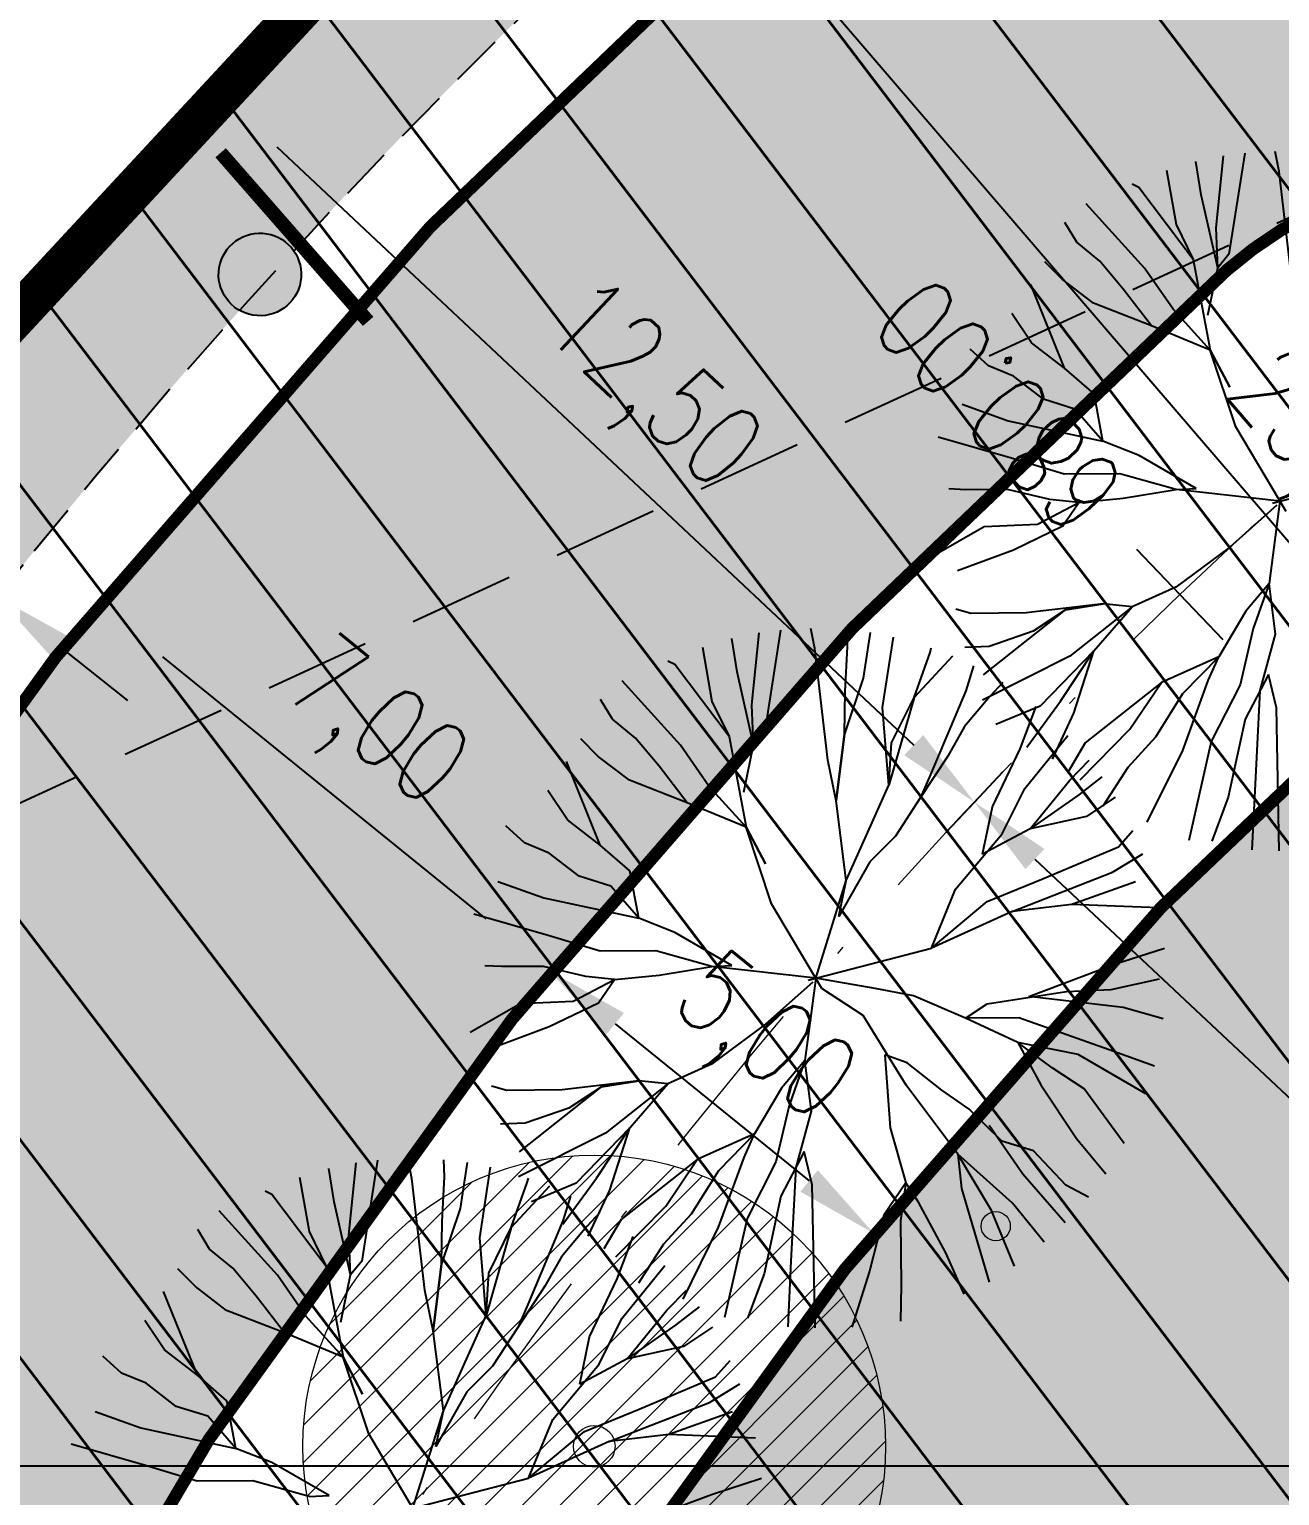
# Model space of a CAD drawing. Extents: x 352140 to 354978, y 6304672 to 6307963.
# Drawn here: x 352261.99 to 352277.01, y 6305999.64 to 6306017.26 of the extents above; entities that cross this region are included whole.
import ezdxf

# ---------------------------------------------------------------- set-up
doc = ezdxf.new("R2010")
doc.units = 0
for name, pattern in [('CENTER', [50.8, 31.75, -6.35, 6.35, -6.35]), ('CONTINUOS', [0]), ('DASHDOT', [1, 0.5, -0.25, 0, -0.25]), ('DASHDOTX2', [2, 1, -0.5, 0, -0.5]), ('DASHED', [19.05, 12.7, -6.35])]:
    doc.linetypes.add(name, pattern=pattern)
doc.layers.get('0').update_dxf_attribs({"linetype": 'CONTINUOUS'})
for name, color, linetype in [('00-S2_ALL AREA APORTANTES', 150, 'CONTINUOUS'), ('00_Demarc_Señal Proyectada', 1, 'CONTINUOUS'), ('02_Geo ext_Acotamiento', 7, 'CONTINUOUS'), ('02_Geo ext_Eje', 4, 'CONTINUOUS'), ('02_Geo ext_Geometria', 2, 'CONTINUOUS'), ('03_Pav ext_HCV', 34, 'CONTINUOUS'), ('03_Pav ext_Vereda HC', 42, 'CONTINUOUS'), ('03_Pav proy_Solera Tipo A', 1, 'CONTINUOUS'), ('03_S2_Pav ext_Borde vereda', 7, 'CONTINUOUS'), ('1-coordenadas', 8, 'CONTINUOUS'), ('Paisajismo', 253, 'CONTINUOUS')]:
    doc.layers.add(name, color=color, linetype=linetype)
doc.layers.add('0_ASD_LINEA OFICIAL', color=253, linetype='DASHDOT', lineweight=20)
doc.layers.add('EJE PROYECTADO', color=7, linetype='DASHDOTX2', lineweight=15)
doc.layers.add('0_ASD_TOPOGRAFIA_ELEMENTOS', color=9, linetype='CONTINUOS', lineweight=5, true_color=0xbdbdbd)
doc.styles.add('ROMANS', font='romans.shx', dxfattribs={"width": 0.75})
doc.dimstyles.new('Principal', dxfattribs={"dimscale": 0, "dimtxt": 2, "dimasz": 2, "dimexe": 1, "dimexo": 1, "dimtad": 1, "dimrnd": 0.05, "dimzin": 1, "dimtxsty": 'ROMANS', "dimcen": 2.5, "dimclrt": 2, "dimaunit": 2, "dimadec": 0, "dimazin": 0, "dimtfac": 1, "dimtmove": 0, "dimatfit": 3, "dimfxl": 1, "dimfxlon": 1, "dimarcsym": 0})

# ---------------------------------------------------------------- blocks, each defined once
blk = doc.blocks.new('COORDENADAS')
at = {"layer": '1-coordenadas'}
blk.add_line((20, -200.625), (1420, -200.625), dxfattribs=at)
blk = doc.blocks.new('*U922')
h = blk.add_hatch(color=256)
edge = h.paths.add_edge_path()
edge.add_ellipse((0, 0), major_axis=(-0.419, 0.419), ratio=1, start_angle=0, end_angle=360)
at = {"const_width": 0.2}
blk.add_lwpolyline([(-1.528, -0.727), (1.686, -0.723)], dxfattribs=at)
blk.add_ellipse((0, 0), major_axis=(-0.419, 0.419), ratio=1, start_param=3.927291289987745, end_param=10.21047659716733)
blk = doc.blocks.new('*U962')
at = {"layer": 'EJE PROYECTADO', "color": 7, "linetype": 'DASHDOT', "lineweight": 15, "ltscale": 4}
blk.add_arc((352321.227, 6305962.991), 65.699, 114.77032, 185.40287, dxfattribs=at)
blk = doc.blocks.new('sta_tic')
blk.add_line((0, -1.5), (0, 1.5))
blk = doc.blocks.new('*D1260')
at = {"layer": '02_Geo ext_Acotamiento', "color": 0, "lineweight": -2, "transparency": 16777216}
for p, q in [((352262.814, 6306010.35), (352262.499, 6306009.962)), ((352263.591, 6306009.72), (352267.474, 6306006.571)), ((352268.251, 6306005.942), (352267.936, 6306005.553))]:
    blk.add_line(p, q, dxfattribs=at)
at = {"layer": '02_Geo ext_Acotamiento', "color": 0, "transparency": 16777216}
for points in [[(352263.696, 6306009.85), (352263.486, 6306009.591), (352262.814, 6306010.35)], [(352267.579, 6306006.701), (352267.37, 6306006.442), (352268.251, 6306005.942)]]:
    blk.add_solid(points, dxfattribs=at)
at = {"layer": '02_Geo ext_Acotamiento', "color": 2, "transparency": 16777216, "insert": (352266.104, 6306008.851), "char_height": 1, "attachment_point": 5, "rotation": 320.9653, "style": 'ROMANS'}
blk.add_mtext('7,00', dxfattribs=at)
blk = doc.blocks.new('*D1261')
at = {"layer": '02_Geo ext_Acotamiento', "color": 0, "lineweight": -2, "transparency": 16777216}
for p, q in [((352260.91, 6306014.695), (352258.633, 6306016.508)), ((352260.818, 6306011.067), (352260.91, 6306014.695)), ((352259.25, 6306012.315), (352258.467, 6306012.938)), ((352260.032, 6306011.692), (352260.344, 6306012.083)), ((352260.032, 6306011.692), (352261.604, 6306010.441)), ((352260.032, 6306011.692), (352261.604, 6306010.441)), ((352261.604, 6306010.441), (352261.916, 6306010.832)), ((352262.387, 6306009.818), (352263.169, 6306009.196))]:
    blk.add_line(p, q, dxfattribs=at)
at = {"layer": '02_Geo ext_Acotamiento', "color": 0, "transparency": 16777216}
for points in [[(352259.354, 6306012.445), (352259.146, 6306012.184), (352260.032, 6306011.692)], [(352262.491, 6306009.949), (352262.283, 6306009.688), (352261.604, 6306010.441)]]:
    blk.add_solid(points, dxfattribs=at)
at = {"layer": '02_Geo ext_Acotamiento', "color": 2, "transparency": 16777216, "insert": (352260.337, 6306016.312), "char_height": 1, "attachment_point": 5, "rotation": 321.4851, "style": 'ROMANS'}
blk.add_mtext('2,00', dxfattribs=at)
blk = doc.blocks.new('*D1262')
at = {"layer": '02_Geo ext_Acotamiento', "color": 0, "lineweight": -2, "transparency": 16777216}
for p, q in [((352268.251, 6306005.942), (352268.566, 6306006.33)), ((352269.028, 6306005.312), (352271.358, 6306003.423)), ((352272.135, 6306002.793), (352272.45, 6306003.181))]:
    blk.add_line(p, q, dxfattribs=at)
at = {"layer": '02_Geo ext_Acotamiento', "color": 0, "transparency": 16777216}
for points in [[(352269.133, 6306005.441), (352268.923, 6306005.183), (352268.251, 6306005.942)], [(352271.463, 6306003.552), (352271.254, 6306003.293), (352272.135, 6306002.793)]]:
    blk.add_solid(points, dxfattribs=at)
at = {"layer": '02_Geo ext_Acotamiento', "color": 2, "transparency": 16777216, "insert": (352270.765, 6306005.072), "char_height": 1, "attachment_point": 5, "rotation": 320.965, "style": 'ROMANS'}
blk.add_mtext('5,00', dxfattribs=at)
blk = doc.blocks.new('*D1284')
at = {"layer": '02_Geo ext_Acotamiento', "color": 0, "lineweight": -2, "transparency": 16777216}
for p, q in [((352264.234, 6306016.534), (352263.891, 6306016.17)), ((352264.962, 6306015.85), (352272.615, 6306008.66)), ((352273.344, 6306007.975), (352273.001, 6306007.611))]:
    blk.add_line(p, q, dxfattribs=at)
at = {"layer": '02_Geo ext_Acotamiento', "color": 0, "transparency": 16777216}
for points in [[(352265.077, 6306015.971), (352264.848, 6306015.728), (352264.234, 6306016.534)], [(352272.729, 6306008.782), (352272.501, 6306008.539), (352273.344, 6306007.975)]]:
    blk.add_solid(points, dxfattribs=at)
at = {"layer": '02_Geo ext_Acotamiento', "color": 2, "transparency": 16777216, "insert": (352269.41, 6306012.917), "char_height": 1, "attachment_point": 5, "rotation": 316.7864, "style": 'ROMANS'}
blk.add_mtext('12,50', dxfattribs=at)
blk = doc.blocks.new('*D1285')
at = {"layer": '02_Geo ext_Acotamiento', "color": 0, "lineweight": -2, "transparency": 16777216}
for p, q in [((352273.344, 6306007.975), (352273.686, 6306008.34)), ((352274.072, 6306007.291), (352281.725, 6306000.101)), ((352282.454, 6305999.416), (352282.796, 6305999.781))]:
    blk.add_line(p, q, dxfattribs=at)
at = {"layer": '02_Geo ext_Acotamiento', "color": 0, "transparency": 16777216}
for points in [[(352274.187, 6306007.412), (352273.958, 6306007.169), (352273.344, 6306007.975)], [(352281.839, 6306000.223), (352281.611, 6305999.98), (352282.454, 6305999.416)]]:
    blk.add_solid(points, dxfattribs=at)
at = {"layer": '02_Geo ext_Acotamiento', "color": 2, "transparency": 16777216, "insert": (352278.52, 6306004.358), "char_height": 1, "attachment_point": 5, "rotation": 316.7864, "style": 'ROMANS'}
blk.add_mtext('12,50', dxfattribs=at)
blk = doc.blocks.new('*D1286')
at = {"layer": '02_Geo ext_Acotamiento', "color": 0, "lineweight": -2, "transparency": 16777216}
for p, q in [((352268.693, 6306020.922), (352268.313, 6306020.596)), ((352269.344, 6306020.163), (352284.337, 6306002.697)), ((352284.988, 6306001.939), (352284.609, 6306001.613))]:
    blk.add_line(p, q, dxfattribs=at)
at = {"layer": '02_Geo ext_Acotamiento', "color": 0, "transparency": 16777216}
for points in [[(352269.47, 6306020.272), (352269.217, 6306020.055), (352268.693, 6306020.922)], [(352284.463, 6306002.806), (352284.21, 6306002.589), (352284.988, 6306001.939)]]:
    blk.add_solid(points, dxfattribs=at)
at = {"layer": '02_Geo ext_Acotamiento', "color": 2, "transparency": 16777216, "insert": (352277.529, 6306012.022), "char_height": 1, "attachment_point": 5, "rotation": 310.6435, "style": 'ROMANS'}
blk.add_mtext('25,00', dxfattribs=at)
blk = doc.blocks.new('*D1318')
at = {"layer": '02_Geo ext_Acotamiento', "color": 0, "lineweight": -2, "transparency": 16777216}
blk.add_line((352280.822, 6306010.894), (352284.842, 6306007.38), dxfattribs=at)
at = {"layer": '02_Geo ext_Acotamiento', "color": 0, "transparency": 16777216}
blk.add_solid([(352284.952, 6306007.505), (352284.732, 6306007.254), (352285.595, 6306006.722)], dxfattribs=at)
at = {"layer": '02_Geo ext_Acotamiento', "color": 2, "transparency": 16777216, "insert": (352283.053, 6306010.149), "char_height": 1, "attachment_point": 5, "rotation": 318.8421, "style": 'ROMANS'}
blk.add_mtext('R20,00', dxfattribs=at)
blk = doc.blocks.new('A$C27410629')
at = {"true_color": 0x136734, "transparency": 33554559}
h = blk.add_hatch(dxfattribs=at)
h.set_pattern_fill('ANSI31', color=116, scale=0.5)
h.set_pattern_definition([(45, (-8759.5625, -519.1036), (-1.12253202, 1.12253202), [])])
h.paths.add_polyline_path([(137.507, 1252.464, 0.117627), (109.815, 1254.194, 0.066925), (94.445, 1249.334, 0.315349), (64.302, 1196.27, 0.022683), (65.729, 1185.31), (112.36, 1218.953), (153.478, 1161.962), (172.105, 1139.481), (187.958, 1141.808), (193.565, 1120.466), (224.198, 1050.129), (250.62, 989.479), (268.153, 972.735, 0.000007), (291.49, 983.299), (238.195, 1105.634), (205.293, 1181.112), (177.053, 1197.652)])
at = {"layer": '0_ASD_LINEA OFICIAL', "ltscale": 8}
for points in [[(76.795, 1069.872, 0.5, 0.5, 0.00826), (73.751, 1083.846, 0.5, 0.5, 0.028444), (70.023, 1095.124, 0.5, 0.5, -0.012564), (61.852, 1118.104, 0.5, 0.5, -0.000048), (57.166, 1131.529, 0.5, 0.5, -0.013664), (47.353, 1157.145, 0.5, 0.5, -0.058265), (39.524, 1192.667, 0.5, 0.5, 0), (39.524, 1192.667, 0.5, 0.5, -0.003962), (39.31, 1195.102, 0.5, 0.5, -0.274101), (74.42, 1266.696, 0.5, 0.5, 0), (74.42, 1266.696, 0.5, 0.5, -0.117635), (110.932, 1279.578, 0.5, 0.5, -0.105448), (145.793, 1276.067, 0.5, 0.5, -0.042273), (159.013, 1270.584, 0.5, 0.5, 0), (184.1, 1256.74, 0.5, 0.5, 0.018937), (195.809, 1250.819, 0.5, 0.5, -0.011475), (213.872, 1241.445, 0.5, 0.5, 0.049621), (224.068, 1237.141, 0.5, 0.5, 0), (224.068, 1237.141, 0.5, 0.5, 0), (224.068, 1237.141, 0.5, 0.5, 0.088932), (244.73, 1234.105, 0.5, 0.5, 0.019373), (253.114, 1234.676, 0.5, 0.5, 0.023388), (286.019, 1240.578, 0.5, 0.5, 0.029815), (329.828, 1253.396, 0.5, 0.5, 0.005373)], [(105.397, 1035.562, 0.5, 0.5, 0.029078), (96.497, 1087.587, 0.5, 0.5, 0), (93.672, 1099.1, 0.5, 0.5, -0.024892), (93.169, 1101.536, 0.5, 0.5, 0.028), (85.584, 1125.976, 0.5, 0.5, 0), (80.53, 1140.453, 0.5, 0.5, -0.014035), (70.934, 1165.447, 0.5, 0.5, -0.041131), (65.729, 1185.31, 0.5, 0.5, -0.022683), (64.302, 1196.27, 0.5, 0.5, -0.315349), (94.445, 1249.334, 0.5, 0.5, -0.066925), (109.815, 1254.194, 0.5, 0.5, -0.117627), (137.507, 1252.464, 0.5, 0.5, -0.044276), (147.251, 1248.521, 0.5, 0.5, 0), (172.022, 1234.852, 0.5, 0.5, 0.017507), (184.822, 1228.362, 0.5, 0.5, -0.01159), (202.024, 1219.43, 0.5, 0.5, 0.089451), (234.63, 1209.248, 0.5, 0.5, 0.020749), (245.58, 1209.119, 0.5, 0.5, 0.029265), (260.957, 1210.48, 0.5, 0.5, 0.014552), (283.542, 1214.485, 0.5, 0.5, 0.032114), (329.815, 1226.935, 0.5, 0.5, 0.007917)]]:
    blk.add_lwpolyline(points, format="xyseb", dxfattribs=at)
blk = doc.blocks.new('1.0 - LO RECABARREN LOTEO PARQUE - VEGETACION PROPUESTA ETAPA MUNICIPAL')
at = {"layer": 'Paisajismo', "color": 251}
for p, q in [((352276.248, 6306014.878), (352276.337, 6306015.741)), ((352276.592, 6306015.775), (352276.402, 6306014.562)), ((352277.005, 6306015.554), (352276.958, 6306015.796)), ((352275.653, 6306015.569), (352275.768, 6306014.916)), ((352276.07, 6306015.273), (352276.007, 6306015.673)), ((352277.162, 6306014.211), (352277.005, 6306015.554)), ((352275.322, 6306015.362), (352275.24, 6306015.403)), ((352275.973, 6306014.497), (352275.322, 6306015.362)), ((352276.268, 6306014.395), (352276.07, 6306015.273)), ((352275.39, 6306014.392), (352274.689, 6306015.165)), ((352274.575, 6306014.705), (352274.431, 6306014.94)), ((352275.768, 6306014.916), (352275.973, 6306014.497)), ((352276.268, 6306014.395), (352276.248, 6306014.878)), ((352274.852, 6306014.476), (352274.575, 6306014.705)), ((352274.403, 6306014.256), (352274.192, 6306014.469)), ((352275.133, 6306014.141), (352274.852, 6306014.476)), ((352275.973, 6306014.497), (352276.179, 6306013.409)), ((352276.402, 6306014.562), (352276.268, 6306014.395)), ((352275.731, 6306013.898), (352275.39, 6306014.392)), ((352276.151, 6306013.826), (352276.268, 6306014.395)), ((352274.427, 6306013.19), (352274.021, 6306014.196)), ((352274.777, 6306013.97), (352274.403, 6306014.256)), ((352275.472, 6306013.7), (352275.133, 6306014.141)), ((352275.472, 6306013.7), (352274.777, 6306013.97)), ((352274.032, 6306013.496), (352273.796, 6306013.848)), ((352276.179, 6306013.409), (352275.731, 6306013.898)), ((352276.179, 6306013.409), (352275.472, 6306013.7)), ((352273.515, 6306013.217), (352273.293, 6306013.421)), ((352274.427, 6306013.19), (352274.032, 6306013.496)), ((352276.412, 6306012.964), (352276.179, 6306013.409)), ((352276.179, 6306013.409), (352276.412, 6306012.964)), ((352276.485, 6306012.486), (352276.179, 6306013.409)), ((352273.814, 6306013.096), (352273.515, 6306013.217)), ((352274.173, 6306012.817), (352273.814, 6306013.096)), ((352274.782, 6306012.883), (352274.427, 6306013.19)), ((352274.889, 6306012.312), (352274.782, 6306012.883)), ((352273.198, 6306012.756), (352273.749, 6306012.557)), ((352274.552, 6306012.699), (352274.173, 6306012.817)), ((352273.749, 6306012.557), (352274.889, 6306012.312)), ((352274.889, 6306012.312), (352274.552, 6306012.699)), ((352273.802, 6306012.106), (352272.909, 6306012.362)), ((352277.089, 6306011.468), (352276.485, 6306012.486)), ((352274.889, 6306012.312), (352274.889, 6306012.312)), ((352275.324, 6306012.143), (352274.889, 6306012.312)), ((352274.425, 6306011.918), (352273.802, 6306012.106)), ((352276.009, 6306011.744), (352275.324, 6306012.143)), ((352275.093, 6306011.919), (352274.425, 6306011.918)), ((352275.769, 6306011.734), (352275.093, 6306011.919)), ((352276.925, 6306011.568), (352278.405, 6306011.952)), ((352273.241, 6306011.73), (352273.039, 6306011.742)), ((352273.744, 6306011.731), (352273.241, 6306011.73)), ((352274.252, 6306011.612), (352273.744, 6306011.731)), ((352275.132, 6306011.627), (352275.769, 6306011.734)), ((352275.769, 6306011.734), (352276.009, 6306011.744)), ((352277.016, 6306011.592), (352275.769, 6306011.734)), ((352274.103, 6306011.316), (352274.599, 6306011.578)), ((352274.599, 6306011.578), (352274.252, 6306011.612)), ((352274.406, 6306011.296), (352274.599, 6306011.578)), ((352274.599, 6306011.578), (352275.132, 6306011.627)), ((352276.979, 6306011.544), (352276.413, 6306011.039)), ((352277.016, 6306011.592), (352276.885, 6306010.604)), ((352273.462, 6306011.289), (352274.103, 6306011.316)), ((352273.815, 6306011.009), (352274.406, 6306011.296)), ((352272.862, 6306010.943), (352273.462, 6306011.289)), ((352273.141, 6306010.759), (352273.815, 6306011.009)), ((352276.413, 6306011.039), (352275.765, 6306010.557)), ((352276.885, 6306010.604), (352276.605, 6306010.271)), ((352276.885, 6306010.604), (352276.694, 6306010.061)), ((352276.885, 6306010.604), (352276.885, 6306010.604)), ((352276.964, 6306009.992), (352276.885, 6306010.604)), ((352275.765, 6306010.557), (352275.24, 6306010.321)), ((352273.303, 6306010.243), (352273.12, 6306010.295)), ((352273.967, 6306010.25), (352273.303, 6306010.243)), ((352273.455, 6306009.504), (352274.44, 6306010.287)), ((352274.891, 6306010.36), (352273.967, 6306010.25)), ((352274.44, 6306010.287), (352274.05, 6306010.03)), ((352274.44, 6306010.287), (352274.891, 6306010.36)), ((352274.891, 6306010.36), (352274.44, 6306010.287)), ((352275.24, 6306010.321), (352274.49, 6306009.728)), ((352274.781, 6306009.793), (352275.24, 6306010.321)), ((352275.24, 6306010.321), (352274.891, 6306010.36)), ((352276.605, 6306010.271), (352276.281, 6306009.723)), ((352271.427, 6306009.821), (352271.381, 6306010.063)), ((352270.493, 6306009.54), (352270.43, 6306009.941)), ((352270.671, 6306009.145), (352270.759, 6306010.008)), ((352271.015, 6306010.042), (352270.825, 6306008.829)), ((352271.82, 6306009.84), (352271.812, 6306010.047)), ((352272.092, 6306010.013), (352272.006, 6306009.463)), ((352272.242, 6306009.111), (352272.371, 6306009.959)), ((352274.05, 6306010.03), (352273.523, 6306009.847)), ((352276.694, 6306010.061), (352276.536, 6306009.386)), ((352276.779, 6306009.316), (352276.964, 6306009.992)), ((352270.076, 6306009.837), (352270.191, 6306009.184)), ((352271.584, 6306008.479), (352271.427, 6306009.821)), ((352271.79, 6306009.304), (352271.82, 6306009.84)), ((352272.621, 6306009.232), (352272.812, 6306009.775)), ((352273.081, 6306009.73), (352272.621, 6306009.232)), ((352272.812, 6306009.775), (352272.827, 6306009.828)), ((352273.523, 6306009.847), (352273.23, 6306009.835)), ((352274.49, 6306009.728), (352273.443, 6306009.202)), ((352274.781, 6306009.793), (352274.135, 6306009.13)), ((352274.379, 6306009.188), (352274.781, 6306009.793)), ((352274.541, 6306009.046), (352274.781, 6306009.793)), ((352276.281, 6306009.723), (352275.592, 6306009.412)), ((352276.281, 6306009.723), (352275.845, 6306009.277)), ((352276.155, 6306009.436), (352276.281, 6306009.723)), ((352269.745, 6306009.63), (352269.663, 6306009.67)), ((352270.396, 6306008.764), (352269.745, 6306009.63)), ((352270.691, 6306008.663), (352270.493, 6306009.54)), ((352273.334, 6306009.612), (352273.24, 6306009.314)), ((352269.812, 6306008.659), (352269.112, 6306009.432)), ((352272.006, 6306009.463), (352271.784, 6306008.796)), ((352273.685, 6306009.413), (352273.529, 6306009.244)), ((352275.592, 6306009.412), (352274.677, 6306008.689)), ((352275.214, 6306008.853), (352275.592, 6306009.412)), ((352275.848, 6306008.597), (352276.155, 6306009.436)), ((352276.536, 6306009.386), (352276.19, 6306008.703)), ((352276.877, 6306009.507), (352276.597, 6306008.971)), ((352276.974, 6306009.108), (352276.877, 6306009.507)), ((352268.997, 6306008.973), (352268.854, 6306009.207)), ((352270.191, 6306009.184), (352270.396, 6306008.764)), ((352271.784, 6306008.796), (352271.79, 6306009.304)), ((352272.621, 6306009.232), (352272.318, 6306008.177)), ((352272.35, 6306008.686), (352272.621, 6306009.232)), ((352273.24, 6306009.314), (352272.819, 6306008.309)), ((352273.529, 6306009.244), (352273.224, 6306008.883)), ((352273.975, 6306008.636), (352274.379, 6306009.188)), ((352275.845, 6306009.277), (352275.52, 6306008.755)), ((352276.72, 6306008.19), (352276.779, 6306009.316)), ((352270.691, 6306008.663), (352270.671, 6306009.145)), ((352272.318, 6306008.177), (352272.242, 6306009.111)), ((352274.135, 6306009.13), (352273.601, 6306008.906)), ((352273.893, 6306008.616), (352274.088, 6306009.124)), ((352274.283, 6306008.491), (352274.541, 6306009.046)), ((352277.008, 6306007.388), (352276.974, 6306009.108)), ((352269.274, 6306008.744), (352268.997, 6306008.973)), ((352270.825, 6306008.829), (352270.691, 6306008.663)), ((352273.224, 6306008.883), (352273.025, 6306008.527)), ((352274.615, 6306008.243), (352275.214, 6306008.853)), ((352276.597, 6306008.971), (352276.395, 6306008.036)), ((352268.825, 6306008.524), (352268.615, 6306008.736)), ((352269.556, 6306008.408), (352269.274, 6306008.744)), ((352270.154, 6306008.166), (352269.812, 6306008.659)), ((352270.396, 6306008.764), (352270.602, 6306007.676)), ((352270.574, 6306008.094), (352270.691, 6306008.663)), ((352271.685, 6306007.989), (352271.784, 6306008.796)), ((352271.784, 6306008.796), (352271.685, 6306007.989)), ((352272.318, 6306008.177), (352272.35, 6306008.686)), ((352273.95, 6306008.138), (352274.467, 6306008.775)), ((352274.677, 6306008.689), (352274.47, 6306008.338)), ((352275.52, 6306008.755), (352275.188, 6306008.393)), ((352276.19, 6306008.703), (352275.92, 6306007.515)), ((352269.199, 6306008.237), (352268.825, 6306008.524)), ((352271.685, 6306007.989), (352271.584, 6306008.479)), ((352273.025, 6306008.527), (352272.698, 6306008.032)), ((352273.56, 6306007.917), (352273.893, 6306008.616)), ((352274.493, 6306008.239), (352274.725, 6306008.481)), ((352275.422, 6306007.734), (352275.848, 6306008.597)), ((352268.85, 6306007.457), (352268.444, 6306008.463)), ((352269.895, 6306007.968), (352269.556, 6306008.408)), ((352272.819, 6306008.309), (352272.698, 6306008.032)), ((352275.188, 6306008.393), (352274.887, 6306007.926)), ((352269.895, 6306007.968), (352269.199, 6306008.237)), ((352270.602, 6306007.676), (352270.154, 6306008.166)), ((352272.049, 6306007.577), (352272.318, 6306008.177)), ((352273.679, 6306007.592), (352273.95, 6306008.138)), ((352274.014, 6306007.654), (352274.493, 6306008.239)), ((352274.877, 6306008.279), (352274.601, 6306008.062)), ((352276.683, 6306007.401), (352276.72, 6306008.19)), ((352268.455, 6306007.763), (352268.218, 6306008.116)), ((352270.602, 6306007.676), (352269.895, 6306007.968)), ((352271.805, 6306007.032), (352271.685, 6306007.989)), ((352272.698, 6306008.032), (352272.397, 6306007.565)), ((352274.601, 6306008.062), (352274.014, 6306007.654)), ((352275.037, 6306008.034), (352274.692, 6306007.804)), ((352276.395, 6306008.036), (352276.196, 6306007.504)), ((352273.443, 6306007.349), (352273.56, 6306007.917)), ((352274.692, 6306007.804), (352274.014, 6306007.654)), ((352267.938, 6306007.484), (352267.715, 6306007.689)), ((352268.85, 6306007.457), (352268.455, 6306007.763)), ((352270.834, 6306007.232), (352270.602, 6306007.676)), ((352270.602, 6306007.676), (352270.834, 6306007.232)), ((352270.908, 6306006.753), (352270.602, 6306007.676)), ((352274.014, 6306007.654), (352273.443, 6306007.349)), ((352275.075, 6306007.437), (352275.249, 6306007.636)), ((352268.237, 6306007.363), (352267.938, 6306007.484)), ((352269.205, 6306007.15), (352268.85, 6306007.457)), ((352271.805, 6306007.032), (352272.049, 6306007.577)), ((352272.397, 6306007.565), (352272.089, 6306007.258)), ((352273.119, 6306006.927), (352273.679, 6306007.592)), ((352274.156, 6306007.05), (352275.075, 6306007.437)), ((352268.596, 6306007.084), (352268.237, 6306007.363)), ((352272.089, 6306007.258), (352271.716, 6306006.6)), ((352275.002, 6306007.132), (352275.368, 6306007.354)), ((352268.975, 6306006.966), (352268.596, 6306007.084)), ((352269.312, 6306006.579), (352269.205, 6306007.15)), ((352273.798, 6306006.661), (352275.002, 6306007.132)), ((352267.62, 6306007.023), (352268.172, 6306006.825)), ((352269.312, 6306006.579), (352268.975, 6306006.966)), ((352271.439, 6306005.859), (352271.805, 6306007.032)), ((352271.716, 6306006.6), (352271.805, 6306007.032)), ((352272.828, 6306006.219), (352273.119, 6306006.927)), ((352273.499, 6306006.782), (352274.156, 6306007.05)), ((352275.28, 6306007.017), (352274.516, 6306006.745)), ((352268.172, 6306006.825), (352269.312, 6306006.579)), ((352271.512, 6306005.736), (352270.908, 6306006.753)), ((352272.828, 6306006.219), (352273.499, 6306006.782)), ((352274.516, 6306006.745), (352273.798, 6306006.661)), ((352274.516, 6306006.745), (352273.798, 6306006.661)), ((352275.557, 6306006.703), (352274.516, 6306006.745)), ((352268.225, 6306006.373), (352267.332, 6306006.63)), ((352269.312, 6306006.579), (352269.312, 6306006.579)), ((352269.747, 6306006.41), (352269.312, 6306006.579)), ((352273.798, 6306006.661), (352272.828, 6306006.219)), ((352268.847, 6306006.185), (352268.225, 6306006.373)), ((352270.432, 6306006.011), (352269.747, 6306006.41)), ((352269.515, 6306006.187), (352268.847, 6306006.185)), ((352270.191, 6306006.001), (352269.515, 6306006.187)), ((352271.348, 6306005.836), (352272.828, 6306006.219)), ((352275.029, 6306006.026), (352275.627, 6306006.22)), ((352267.663, 6306005.998), (352267.462, 6306006.009)), ((352270.191, 6306006.001), (352270.432, 6306006.011)), ((352273.998, 6306005.64), (352275.029, 6306006.026)), ((352268.167, 6306005.999), (352267.663, 6306005.998)), ((352268.675, 6306005.879), (352268.167, 6306005.999)), ((352268.525, 6306005.583), (352269.022, 6306005.845)), ((352269.022, 6306005.845), (352268.675, 6306005.879)), ((352268.829, 6306005.563), (352269.022, 6306005.845)), ((352269.022, 6306005.845), (352269.555, 6306005.894)), ((352269.555, 6306005.894), (352270.191, 6306006.001)), ((352271.439, 6306005.859), (352270.191, 6306006.001)), ((352271.439, 6306005.859), (352271.308, 6306004.871)), ((352272.153, 6306005.736), (352271.439, 6306005.859)), ((352274.987, 6306005.722), (352275.569, 6306005.853)), ((352271.402, 6306005.811), (352270.835, 6306005.306)), ((352272.007, 6306005.409), (352271.512, 6306005.736)), ((352272.612, 6306005.648), (352272.153, 6306005.736)), ((352273.497, 6306005.552), (352274.453, 6306005.699)), ((352274.453, 6306005.699), (352274.987, 6306005.722)), ((352267.285, 6306005.21), (352267.885, 6306005.556)), ((352267.885, 6306005.556), (352268.525, 6306005.583)), ((352268.237, 6306005.277), (352268.829, 6306005.563)), ((352273.237, 6306005.38), (352272.612, 6306005.648)), ((352273.237, 6306005.38), (352273.497, 6306005.552)), ((352275.131, 6306005.506), (352273.998, 6306005.64)), ((352275.614, 6306005.371), (352275.131, 6306005.506)), ((352270.835, 6306005.306), (352270.187, 6306004.824)), ((352272.523, 6306004.575), (352272.007, 6306005.409)), ((352273.879, 6306005.381), (352273.237, 6306005.38)), ((352273.865, 6306005.086), (352273.237, 6306005.38)), ((352274.964, 6306004.998), (352273.879, 6306005.381)), ((352267.563, 6306005.027), (352268.237, 6306005.277)), ((352274.591, 6306004.94), (352273.865, 6306005.086)), ((352273.865, 6306005.086), (352274.143, 6306004.579)), ((352274.278, 6306004.782), (352273.865, 6306005.086)), ((352275.507, 6306004.8), (352274.964, 6306004.998)), ((352270.187, 6306004.824), (352269.663, 6306004.588)), ((352271.308, 6306004.871), (352271.028, 6306004.539)), ((352271.308, 6306004.871), (352271.117, 6306004.329)), ((352271.308, 6306004.871), (352271.308, 6306004.871)), ((352271.387, 6306004.26), (352271.308, 6306004.871)), ((352272.267, 6306004.939), (352272.331, 6306004.059)), ((352272.538, 6306004.843), (352272.267, 6306004.939)), ((352272.953, 6306004.513), (352272.538, 6306004.843)), ((352274.663, 6306004.531), (352274.278, 6306004.782)), ((352275.406, 6306004.468), (352274.591, 6306004.94)), ((352269.314, 6306004.627), (352268.39, 6306004.518)), ((352268.863, 6306004.555), (352269.314, 6306004.627)), ((352269.314, 6306004.627), (352268.863, 6306004.555)), ((352269.663, 6306004.588), (352269.314, 6306004.627)), ((352267.726, 6306004.51), (352267.543, 6306004.563)), ((352268.39, 6306004.518), (352267.726, 6306004.51)), ((352267.878, 6306003.771), (352268.863, 6306004.555)), ((352268.863, 6306004.555), (352268.473, 6306004.298)), ((352269.663, 6306004.588), (352268.913, 6306003.995)), ((352269.204, 6306004.061), (352269.663, 6306004.588)), ((352271.028, 6306004.539), (352270.704, 6306003.99)), ((352273.146, 6306003.745), (352272.523, 6306004.575)), ((352273.283, 6306004.286), (352272.953, 6306004.513)), ((352274.143, 6306004.579), (352274.573, 6306003.932)), ((352275.143, 6306003.872), (352274.663, 6306004.531)), ((352268.473, 6306004.298), (352267.946, 6306004.115)), ((352271.117, 6306004.329), (352270.958, 6306003.653)), ((352271.202, 6306003.583), (352271.387, 6306004.26)), ((352273.674, 6306003.901), (352273.283, 6306004.286)), ((352267.946, 6306004.115), (352267.652, 6306004.103)), ((352273.927, 6306003.502), (352273.52, 6306004.089)), ((352268.913, 6306003.995), (352267.866, 6306003.47)), ((352269.204, 6306004.061), (352268.558, 6306003.397)), ((352268.802, 6306003.456), (352269.204, 6306004.061)), ((352268.964, 6306003.313), (352269.204, 6306004.061)), ((352270.704, 6306003.99), (352270.015, 6306003.68)), ((352270.704, 6306003.99), (352270.268, 6306003.544)), ((352270.578, 6306003.704), (352270.704, 6306003.99)), ((352272.331, 6306004.059), (352272.519, 6306003.398)), ((352274.053, 6306003.783), (352273.674, 6306003.901)), ((352274.573, 6306003.932), (352274.924, 6306003.508)), ((352271.299, 6306003.774), (352271.02, 6306003.239)), ((352271.397, 6306003.375), (352271.299, 6306003.774)), ((352273.801, 6306003.154), (352273.146, 6306003.745)), ((352273.146, 6306003.745), (352273.19, 6306003.33)), ((352273.549, 6306003.067), (352273.146, 6306003.745)), ((352274.444, 6306003.372), (352274.053, 6306003.783)), ((352265.652, 6306003.17), (352265.588, 6306003.57)), ((352265.829, 6306002.774), (352265.918, 6306003.638)), ((352266.173, 6306003.671), (352265.984, 6306002.459)), ((352266.586, 6306003.451), (352266.539, 6306003.692)), ((352266.979, 6306003.47), (352266.97, 6306003.676)), ((352267.251, 6306003.642), (352267.165, 6306003.092)), ((352267.401, 6306002.74), (352267.53, 6306003.588)), ((352270.015, 6306003.68), (352269.1, 6306002.957)), ((352269.636, 6306003.12), (352270.015, 6306003.68)), ((352270.268, 6306003.544), (352269.943, 6306003.022)), ((352270.271, 6306002.865), (352270.578, 6306003.704)), ((352270.958, 6306003.653), (352270.613, 6306002.97)), ((352271.142, 6306002.458), (352271.202, 6306003.583)), ((352265.235, 6306003.466), (352265.35, 6306002.813)), ((352266.743, 6306002.108), (352266.586, 6306003.451)), ((352266.948, 6306002.933), (352266.979, 6306003.47)), ((352267.78, 6306002.861), (352267.971, 6306003.404)), ((352267.971, 6306003.404), (352267.986, 6306003.457)), ((352268.558, 6306003.397), (352268.024, 6306003.173)), ((352268.398, 6306002.904), (352268.802, 6306003.456)), ((352271.431, 6306001.655), (352271.397, 6306003.375)), ((352272.519, 6306003.398), (352272.257, 6306003.009)), ((352272.519, 6306003.398), (352272.458, 6306002.941)), ((352272.673, 6306003.167), (352272.519, 6306003.398)), ((352274.435, 6306002.919), (352273.927, 6306003.502)), ((352274.717, 6306003.227), (352274.444, 6306003.372)), ((352264.903, 6306003.259), (352264.822, 6306003.299)), ((352265.555, 6306002.393), (352264.903, 6306003.259)), ((352268.24, 6306003.359), (352267.78, 6306002.861)), ((352268.493, 6306003.241), (352268.399, 6306002.943)), ((352268.705, 6306002.759), (352268.964, 6306003.313)), ((352271.02, 6306003.239), (352270.818, 6306002.304)), ((352273.19, 6306003.33), (352273.521, 6306002.207)), ((352264.971, 6306002.289), (352264.27, 6306003.061)), ((352265.85, 6306002.292), (352265.652, 6306003.17)), ((352267.165, 6306003.092), (352266.943, 6306002.425)), ((352268.844, 6306003.042), (352268.688, 6306002.873)), ((352269.038, 6306002.511), (352269.636, 6306003.12)), ((352269.943, 6306003.022), (352269.61, 6306002.661)), ((352273.001, 6306002.557), (352272.673, 6306003.167)), ((352273.826, 6306002.399), (352273.549, 6306003.067)), ((352274.183, 6306002.687), (352273.801, 6306003.154)), ((352264.156, 6306002.602), (352264.013, 6306002.837)), ((352266.943, 6306002.425), (352266.948, 6306002.933)), ((352267.78, 6306002.861), (352267.477, 6306001.806)), ((352267.509, 6306002.315), (352267.78, 6306002.861)), ((352268.399, 6306002.943), (352267.978, 6306001.938)), ((352268.688, 6306002.873), (352268.382, 6306002.512)), ((352269.1, 6306002.957), (352268.893, 6306002.606)), ((352269.844, 6306002.001), (352270.271, 6306002.865)), ((352270.613, 6306002.97), (352270.342, 6306001.782)), ((352272.257, 6306003.009), (352272.084, 6306002.337)), ((352272.458, 6306002.941), (352272.464, 6306002.166)), ((352265.35, 6306002.813), (352265.555, 6306002.393)), ((352265.85, 6306002.292), (352265.829, 6306002.774)), ((352267.477, 6306001.806), (352267.401, 6306002.74)), ((352269.052, 6306002.245), (352269.246, 6306002.753)), ((352269.61, 6306002.661), (352269.309, 6306002.193)), ((352264.433, 6306002.373), (352264.156, 6306002.602)), ((352268.382, 6306002.512), (352268.184, 6306002.156)), ((352273.223, 6306002.063), (352273.001, 6306002.557)), ((352263.984, 6306002.153), (352263.774, 6306002.366)), ((352264.714, 6306002.037), (352264.433, 6306002.373)), ((352265.555, 6306002.393), (352265.761, 6306001.306)), ((352265.984, 6306002.459), (352265.85, 6306002.292)), ((352266.843, 6306001.619), (352266.943, 6306002.425)), ((352266.943, 6306002.425), (352266.843, 6306001.619)), ((352267.477, 6306001.806), (352267.509, 6306002.315)), ((352269.109, 6306001.767), (352269.626, 6306002.405)), ((352271.106, 6306001.668), (352271.142, 6306002.458)), ((352272.084, 6306002.337), (352271.871, 6306001.663)), ((352264.358, 6306001.867), (352263.984, 6306002.153)), ((352265.312, 6306001.795), (352264.971, 6306002.289)), ((352265.733, 6306001.723), (352265.85, 6306002.292)), ((352268.184, 6306002.156), (352267.857, 6306001.661)), ((352268.719, 6306001.547), (352269.052, 6306002.245)), ((352270.818, 6306002.304), (352270.619, 6306001.772)), ((352272.464, 6306002.166), (352272.455, 6306001.737)), ((352264.009, 6306001.087), (352263.603, 6306002.093)), ((352265.054, 6306001.597), (352264.714, 6306002.037)), ((352266.843, 6306001.619), (352266.743, 6306002.108)), ((352269.651, 6306001.868), (352269.884, 6306002.11)), ((352265.054, 6306001.597), (352264.358, 6306001.867)), ((352265.761, 6306001.306), (352265.312, 6306001.795)), ((352267.208, 6306001.206), (352267.477, 6306001.806)), ((352267.978, 6306001.938), (352267.857, 6306001.661)), ((352269.173, 6306001.284), (352269.651, 6306001.868)), ((352270.036, 6306001.908), (352269.759, 6306001.691)), ((352263.613, 6306001.392), (352263.377, 6306001.745)), ((352266.964, 6306000.661), (352266.843, 6306001.619)), ((352267.857, 6306001.661), (352267.556, 6306001.194)), ((352268.838, 6306001.221), (352269.109, 6306001.767)), ((352269.759, 6306001.691), (352269.173, 6306001.284)), ((352270.196, 6306001.663), (352269.851, 6306001.433)), ((352265.761, 6306001.306), (352265.054, 6306001.597)), ((352268.602, 6306000.978), (352268.719, 6306001.547)), ((352269.851, 6306001.433), (352269.173, 6306001.284)), ((352263.096, 6306001.113), (352262.874, 6306001.318)), ((352264.009, 6306001.087), (352263.613, 6306001.392)), ((352265.993, 6306000.861), (352265.761, 6306001.306)), ((352265.761, 6306001.306), (352265.993, 6306000.861)), ((352266.067, 6306000.383), (352265.761, 6306001.306)), ((352269.173, 6306001.284), (352268.602, 6306000.978)), ((352270.234, 6306001.066), (352270.408, 6306001.266)), ((352263.395, 6306000.992), (352263.096, 6306001.113)), ((352264.364, 6306000.779), (352264.009, 6306001.087)), ((352266.964, 6306000.661), (352267.208, 6306001.206)), ((352267.556, 6306001.194), (352267.248, 6306000.887)), ((352268.278, 6306000.556), (352268.838, 6306001.221)), ((352263.754, 6306000.713), (352263.395, 6306000.992)), ((352269.315, 6306000.68), (352270.234, 6306001.066)), ((352270.161, 6306000.761), (352270.527, 6306000.983)), ((352264.471, 6306000.208), (352264.364, 6306000.779)), ((352267.248, 6306000.887), (352266.875, 6306000.229)), ((352268.957, 6306000.29), (352270.161, 6306000.761)), ((352262.779, 6306000.652), (352263.331, 6306000.454)), ((352264.134, 6306000.595), (352263.754, 6306000.713)), ((352264.471, 6306000.208), (352264.134, 6306000.595)), ((352266.597, 6305999.489), (352266.964, 6306000.661)), ((352266.875, 6306000.229), (352266.964, 6306000.661)), ((352267.987, 6305999.848), (352268.278, 6306000.556)), ((352268.658, 6306000.411), (352269.315, 6306000.68)), ((352270.439, 6306000.647), (352269.675, 6306000.374)), ((352263.331, 6306000.454), (352264.471, 6306000.208)), ((352266.671, 6305999.365), (352266.067, 6306000.383)), ((352267.987, 6305999.848), (352268.658, 6306000.411)), ((352269.675, 6306000.374), (352268.957, 6306000.29)), ((352269.675, 6306000.374), (352268.957, 6306000.29)), ((352270.716, 6306000.332), (352269.675, 6306000.374)), ((352263.384, 6306000.002), (352262.491, 6306000.259)), ((352264.471, 6306000.208), (352264.471, 6306000.208)), ((352264.905, 6306000.039), (352264.471, 6306000.208)), ((352268.957, 6306000.29), (352267.987, 6305999.848)), ((352265.59, 6305999.64), (352264.905, 6306000.039)), ((352264.006, 6305999.814), (352263.384, 6306000.002)), ((352266.506, 6305999.465), (352267.987, 6305999.848)), ((352270.187, 6305999.655), (352270.786, 6305999.849)), ((352264.674, 6305999.816), (352264.006, 6305999.814)), ((352265.35, 6305999.63), (352264.674, 6305999.816)), ((352265.35, 6305999.63), (352265.59, 6305999.64)), ((352269.157, 6305999.269), (352270.187, 6305999.655))]:
    blk.add_line(p, q, dxfattribs=at)

msp = doc.modelspace()

# ---------------------------------------------------------------- hatches: boundary and pattern name
at = {"layer": '00-S2_ALL AREA APORTANTES', "linetype": 'DASHED', "lineweight": 40, "ltscale": 0.25}
h = msp.add_hatch(dxfattribs=at)
h.set_pattern_fill('ANSI31', color=150, scale=0.5, angle=82.24516605)
h.paths.add_polyline_path([(352293.701, 6306022.645, -0.005954), (352295.275, 6306023.347), (352290.317, 6306034.821, 0.144518), (352256.264, 6306006.523), (352266.649, 6305999.563, -0.137888)])
h = msp.add_hatch(dxfattribs=at)
h.set_pattern_fill('ANSI31', color=82, scale=0.5, angle=82.24516605)
h.paths.add_polyline_path([(352298.931, 6306011.292, -0.005954), (352300.233, 6306011.873), (352295.275, 6306023.347, 0.005954), (352293.701, 6306022.645, 0.137888), (352266.649, 6305999.563), (352277.032, 6305992.606, -0.137869)])
h = msp.add_hatch(dxfattribs=at)
h.set_pattern_fill('ANSI31', color=150, scale=0.5, angle=82.24516605)
edge = h.paths.add_edge_path()
edge.add_line((352266.649, 6305999.563), (352256.264, 6306006.523))
edge.add_arc((352321.221, 6305962.995), 78.193, 146.17352, 179.79725)
edge.add_line((352243.029, 6305963.271), (352243.087, 6305960.016))
edge.add_line((352243.087, 6305960.016), (352255.606, 6305959.915))
edge.add_line((352255.606, 6305959.915), (352255.529, 6305963.227))
edge.add_arc((352321.227, 6305962.991), 65.699, 146.17393, 179.79401, ccw=False)
at = {"layer": '03_Pav ext_HCV'}
h = msp.add_hatch(dxfattribs=at)
h.set_pattern_fill('SWAMP', color=256, scale=0.025, style=0)
h.set_pattern_definition([(359.999999999, (0, 0), (0.317500000006, 0.5499261309), [0.079375, -0.555625]), (90, (0.0397, -4e-13), (-0.317499999994, 0.549926130908), [0.0396875, -1.06016476181]), (90, (0.0496, -5e-13), (-0.317499999994, 0.549926130908), [0.03175, -1.06810226181]), (90, (0.02977, -3e-13), (-0.317499999994, 0.549926130908), [0.03175, -1.06810226181]), (59.999999999, (0.05953, -6e-13), (-0.317499999563, 0.549926131157), [0.0254, -0.6096]), (119.999999999, (0.01984, -2e-13), (-0.63499999957, 2.56e-10), [0.0254, -0.6096])])
h.paths.add_polyline_path([(352360.868, 6306028.318, 0.28675), (352276.141, 6306023.176, 0.0187), (352271.771, 6306019.639, 0.138773), (352249.421, 6305985.326, 0.082117), (352247.11, 6305968.544), (352254.115, 6305968.473, -0.084919), (352256.178, 6305983.481, -0.137857), (352276.374, 6306014.366, -0.082167), (352277.763, 6306015.224), (352283.61, 6306017.626, -0.756292), (352284.323, 6306016.718), (352280.518, 6306011.509, -0.056138), (352279.761, 6306010.685, 0.137853), (352260.987, 6305982.105), (352259.47, 6305977.322, 0.031254), (352257.252, 6305968.441), (352264.368, 6305968.369, -0.026655), (352266.142, 6305975.205), (352267.659, 6305979.988, -0.134759), (352283.841, 6306004.951, 0.053092), (352286.688, 6306008.088), (352291.838, 6306015.138, -0.131534), (352295.864, 6306018.384, -0.22459), (352352.368, 6306016.968, -0.177147), (352353.778, 6306015.465), (352355.026, 6306012.534, 0.158755), (352356.247, 6306011.134), (352356.615, 6306010.905, 0.031279), (352404.264, 6305985.297, 0.154918), (352406.065, 6305985.074), (352409.365, 6305985.688, -0.15161), (352411.131, 6305985.481, 0.096079), (352450.563, 6305976.41, 0.02016), (352451.664, 6305976.418, 0.030451), (352465.817, 6305977.968, -0.006249), (352484.7, 6305980.987, 0.020638), (352496.406, 6305983.221, 0.002065), (352497.566, 6305983.498), (352495.91, 6305990.6), (352492.998, 6305990.597, -0.787443), (352492.723, 6305991.731), (352495.342, 6305993.034), (352493.682, 6306000.152, 0.030881), (352481.519, 6305996.59, -0.064439), (352455.735, 6305990.741), (352459.243, 6305990.831), (352455.735, 6305990.741, -0.011481), (352451.018, 6305990.403, -0.027768), (352440.821, 6305991.327), (352444.25, 6305990.587), (352440.821, 6305991.327, -0.070207), (352416.088, 6305998.602), (352416.602, 6305998.042), (352413.004, 6305999.994, -0.035722)])
at = {"layer": '03_Pav ext_Vereda HC'}
h = msp.add_hatch(dxfattribs=at)
h.set_pattern_fill('DOTS', color=256, scale=0.2, style=0)
h.paths.add_polyline_path([(352245.122, 6305966.765, -0.29647), (352293.78, 6306034.074, -0.01723), (352299.171, 6306035.971), (352298.617, 6306037.898, 0.01746), (352293.034, 6306035.93, 0.331704), (352243.273, 6305956.815, 0.025875), (352245.297, 6305941.433), (352247.25, 6305941.873, -0.025742), (352245.267, 6305956.973, -0.01903), (352245.029, 6305962.765), (352247.184, 6305962.743), (352247.099, 6305963.421, -0.015971), (352246.789, 6305966.748)])
h.paths.add_polyline_path([(352253.203, 6305919.521, -0.027295), (352248.679, 6305935.021), (352246.729, 6305934.58, 0.027318), (352251.316, 6305918.857, 0.013664), (352261.129, 6305893.241), (352268.112, 6305873.236, 0.017415), (352273.982, 6305856.846, -0.040658), (352278.541, 6305841.982, -0.002815), (352279.585, 6305837.24), (352281.547, 6305837.633, 0.002828), (352280.493, 6305842.417, 0.040614), (352275.845, 6305857.576, -0.017452), (352270.009, 6305873.87), (352262.999, 6305893.954, -0.013692)])
h = msp.add_hatch(dxfattribs=at)
h.set_pattern_fill('DOTS', color=256, scale=0.2, style=0)
h.paths.add_polyline_path([(352533.778, 6305988.648, 0.001234), (352535.675, 6305989.286), (352535.027, 6305991.179, -0.001237), (352533.136, 6305990.542, -0.02053), (352503.885, 6305981.94), (352503.284, 6305984.518), (352499.404, 6305983.544), (352499.999, 6305980.991, -0.008887), (352487.105, 6305978.156, -0.014555), (352464.628, 6305974.17, -0.00899), (352459.993, 6305973.57), (352460.198, 6305971.581, 0.009019), (352464.921, 6305972.192, 0.014552), (352487.505, 6305976.197, 0.032114)])
h.paths.add_polyline_path([(352453.016, 6305972.984, -0.006801), (352449.483, 6305972.831, -0.009067), (352444.77, 6305972.776), (352444.577, 6305970.777, 0.016383), (352453.222, 6305970.992)])
h.paths.add_polyline_path([(352389.646, 6305991.88, -0.017533), (352376.951, 6305998.315), (352352.153, 6306011.999, 0.044404), (352342.054, 6306016.09, 0.113324), (352314.471, 6306018.047), (352314.936, 6306016.097, -0.157241), (352351.214, 6306010.233), (352375.985, 6305996.564, 0.017506), (352388.785, 6305990.075, -0.01159), (352405.987, 6305981.142, 0.086762), (352437.575, 6305971.093), (352437.767, 6305973.086, -0.086498), (352406.931, 6305982.905, 0.01159)])
h.paths.add_polyline_path([(352298.931, 6306011.292, -0.04077), (352308.087, 6306014.636), (352307.625, 6306016.576, 0.043034), (352297.553, 6306012.855, 0.272225), (352266.143, 6305966.55), (352264.433, 6305966.568, 0.015316), (352263.857, 6305962.574), (352266.03, 6305962.551, 0.021547), (352266.273, 6305957.803, 0.063283), (352273.011, 6305926.495, 0.007704), (352278.126, 6305912.651), (352279.989, 6305913.378, -0.007677), (352274.912, 6305927.117, -0.063391), (352268.265, 6305957.983, -0.318336)])
at = {"layer": '0_ASD_TOPOGRAFIA_ELEMENTOS'}
h = msp.add_hatch(dxfattribs=at)
h.set_pattern_fill('ANSI31', color=256, scale=0.1)
h.set_pattern_definition([(45, (345966.00238, 6304260.48118), (-0.224506403, 0.224506403), [])])
edge = h.paths.add_edge_path()
edge.add_arc((352268.777, 6306000.233), 3.5, 0, 360)

# ---------------------------------------------------------------- linework, layer by layer
at = {"layer": '02_Geo ext_Eje', "linetype": 'CENTER', "ltscale": 0.1, "const_width": 0.3, "flags": 128}
for points in [[(352312.187, 6305350.253), (352300.27, 6305525.493), (352298.81, 6305526.329), (352298.124, 6305536.419), (352297.466, 6305554.947), (352300.373, 6305560.093, -0.003728), (352298.887, 6305583.425), (352295.939, 6305635.972), (352293.844, 6305666.194, -0.018402), (352293.344, 6305681.639, 0.015172), (352293.186, 6305687.704), (352288.488, 6305771.091, 0.009387), (352287.084, 6305789.506, 0.024149), (352280.76, 6305831.584), (352280.76, 6305831.584, 0.00826), (352277.716, 6305845.558, 0.028444), (352273.988, 6305856.836, -0.012564), (352265.817, 6305879.816, -0.000048), (352261.131, 6305893.241, -0.013664), (352251.318, 6305918.857, -0.058265), (352243.489, 6305954.379), (352243.489, 6305954.379, -0.003962), (352243.275, 6305956.815, -0.274101), (352278.385, 6306028.408), (352278.385, 6306028.408, -0.117635), (352314.897, 6306041.29, -0.105448), (352349.758, 6306037.779, -0.042273), (352362.978, 6306032.296), (352388.065, 6306018.453, 0.018937), (352399.773, 6306012.531, -0.011475), (352417.837, 6306003.157, 0.049621), (352428.033, 6305998.853), (352428.033, 6305998.853), (352428.033, 6305998.853, 0.088932), (352448.695, 6305995.817, 0.019373), (352457.079, 6305996.388, 0.023388), (352489.984, 6306002.291, 0.029815), (352533.792, 6306015.108, 0.005373), (352539.52, 6306017.216, -0.020389), (352573.144, 6306028.108, -0.010338), (352585.981, 6306031.484, -0.011736), (352605.848, 6306035.894), (352704.857, 6306049.873)], [(352349.794, 6305360.986), (352333.731, 6305385.384), (352322.646, 6305532.967), (352325.472, 6305533.689), (352324.978, 6305541.216, -0.043073), (352325.404, 6305548.019), (352326.02, 6305553.015, 0.056747), (352326.279, 6305558.677, 0.053083), (352322.961, 6305581.537, -0.011733), (352321.9, 6305586.06, -0.037743), (352321.683, 6305587.704), (352320.628, 6305606.515), (352318.894, 6305637.411), (352316.789, 6305667.787, -0.0184), (352316.344, 6305681.538, 0.017004), (352316.15, 6305688.998), (352315.314, 6305703.523), (352312.692, 6305750.379), (352311.452, 6305772.385, 0.013752), (352309.362, 6305797.275, 0.029078), (352300.462, 6305849.299), (352297.637, 6305860.812, -0.024892), (352297.133, 6305863.248, 0.028), (352289.548, 6305887.688), (352284.495, 6305902.165, -0.014035), (352274.899, 6305927.159, -0.041131), (352269.694, 6305947.022, -0.022683), (352268.267, 6305957.982, -0.315349), (352298.41, 6306011.047, -0.066925), (352313.78, 6306015.906, -0.117627), (352341.472, 6306014.177, -0.044276), (352351.216, 6306010.233), (352375.987, 6305996.564, 0.017507), (352388.787, 6305990.074, -0.01159), (352405.989, 6305981.142, 0.089451), (352438.595, 6305970.961, 0.020749), (352449.544, 6305970.832, 0.029265), (352464.922, 6305972.192, 0.014552), (352487.507, 6305976.197, 0.032114), (352533.78, 6305988.648, 0.007917), (352545.889, 6305992.907, -0.040344), (352609.06, 6306011.042), (352610.031, 6306011.236), (352708.352, 6306025.119)]]:
    msp.add_lwpolyline(points, format="xyb", dxfattribs=at)
at = {"layer": '02_Geo ext_Geometria', "color": 251, "linetype": 'DASHED', "ltscale": 0.1}
msp.add_line((352293.701, 6306022.645), (352251.435, 6306003.145), dxfattribs=at)
at = {"layer": '03_Pav proy_Solera Tipo A', "linetype": 'CONTINUOS', "ltscale": 0.1}
for points in [[(352495.441, 6306000.535, 0.15, 0.15, 0.036548), (352481.026, 6305996.41, 0.15, 0.15, -0.074694), (352451.018, 6305990.403, 0.15, 0.15, -0.099766), (352415.556, 6305998.845, 0.15, 0.15, -0.037408), (352360.868, 6306028.318, 0.15, 0.15, 0.28675), (352276.141, 6306023.176, 0.15, 0.15, 0.0187), (352271.771, 6306019.639, 0.15, 0.15, 0.137857), (352249.502, 6305985.584, 0.15, 0.15, 0.092175), (352247.19, 6305966.744, 0, 0, 0)], [(352264.028, 6305966.572, 0.15, 0.15, -0.033557), (352266.142, 6305975.205, 0.15, 0.15, 0), (352267.659, 6305979.988, 0.15, 0.15, -0.134758), (352283.841, 6306004.951, 0.15, 0.15, 0.053095), (352286.688, 6306008.088, 0.15, 0.15, 0), (352291.837, 6306015.138, 0.15, 0.15, -0.131536), (352295.864, 6306018.384, 0.15, 0.15, -0.22459), (352352.368, 6306016.968, 0.15, 0.15, -0.177147), (352353.778, 6306015.465, 0.15, 0.15, 0), (352355.026, 6306012.534, 0.15, 0.15, 0.149082), (352356.151, 6306011.194, 0.15, 0.15, 0), (352356.615, 6306010.905, 0.15, 0.15, 0.031279), (352404.264, 6305985.297, 0.15, 0.15, 0.154922), (352406.065, 6305985.074, 0.15, 0.15, 0), (352409.365, 6305985.688, 0.15, 0.15, -0.15161), (352411.131, 6305985.481, 0.15, 0.15, 0.096001), (352450.53, 6305976.411, 0.15, 0.15, 0.020761), (352451.664, 6305976.418, 0.15, 0.15, 0.030922), (352466.034, 6305978.005, 0.15, 0.15, -0.006177), (352484.7, 6305980.987, 0.15, 0.15, 0.020638), (352496.406, 6305983.221, 0.15, 0.15, 0.005182), (352499.313, 6305983.934, 0, 0, 0)], [(352284.322, 6306016.716, 0.15, 0.15, 0), (352280.518, 6306011.509, 0.15, 0.15, -0.056138), (352279.761, 6306010.685, 0.15, 0.15, 0.137853), (352260.987, 6305982.105, 0.15, 0.15, 0), (352259.47, 6305977.322, 0.15, 0.15, 0.037481), (352256.944, 6305966.644, 0.15, 0.15, 0), (352254.21, 6305966.67, 0.15, 0.15, -0.095049), (352256.178, 6305983.481, 0.15, 0.15, -0.137857), (352276.374, 6306014.366, 0.15, 0.15, -0.082167), (352277.763, 6306015.224, 0.15, 0.15, 0), (352283.61, 6306017.626, 0.15, 0.15, -0.757356), (352284.322, 6306016.716, 0, 0, 0)]]:
    msp.add_lwpolyline(points, format="xyseb", dxfattribs=at)
at = {"layer": '03_S2_Pav ext_Borde vereda', "linetype": 'DASHED', "ltscale": 0.05}
for points in [[(352305.165, 6306037.607, 0.015718), (352300.127, 6306036.264, 0.020246), (352293.78, 6306034.074, 0.29647), (352245.122, 6305966.765), (352247.188, 6305966.744)], [(352264.433, 6305966.568), (352266.143, 6305966.55, -0.272225), (352297.553, 6306012.855, -0.066938), (352313.436, 6306017.877, -0.117627), (352342.054, 6306016.09, -0.044404), (352352.153, 6306011.999), (352376.951, 6305998.315, 0.017507), (352389.627, 6305991.889)]]:
    msp.add_lwpolyline(points, format="xyb", dxfattribs=at)
at = {"layer": '0_ASD_TOPOGRAFIA_ELEMENTOS'}
for centre, radius in [((352268.777, 6306000.233), 3.5), ((352273.601, 6306002.879), 0.175), ((352268.777, 6306000.233), 0.25)]:
    msp.add_circle(centre, radius, dxfattribs=at)

# ---------------------------------------------------------------- block references
at = {"color": 252, "linetype": 'DASHED'}
msp.add_blockref('COORDENADAS', (352180, 6306200.625), dxfattribs=at)
at = {"layer": '00_Demarc_Señal Proyectada', "xscale": 0.8375902919963973, "yscale": 0.8375902919963973, "zscale": 0.8375902919963973, "rotation": 131.1007558202986}
msp.add_blockref('*U922', (352264.76, 6306014.317), dxfattribs=at)
at = {"layer": '02_Geo ext_Acotamiento', "color": 2, "linetype": 'Continuous', "lineweight": -3, "xscale": 0.5, "yscale": 0.5, "zscale": 0.5, "rotation": 43.72653998005383}
msp.add_blockref('sta_tic', (352275.815, 6306010.468), dxfattribs=at)
at = {"layer": '03_S2_Pav ext_Borde vereda', "linetype": 'Continuous'}
msp.add_blockref('A$C27410629', (352203.962, 6304761.714), dxfattribs=at)
at = {"layer": 'EJE PROYECTADO', "color": 7, "linetype": 'DASHDOTX2', "lineweight": 15, "ltscale": 4}
msp.add_blockref('*U962', (0, 0), dxfattribs=at)
at = {"layer": 'Paisajismo'}
msp.add_blockref('1.0 - LO RECABARREN LOTEO PARQUE - VEGETACION PROPUESTA ETAPA MUNICIPAL', (0, 0), dxfattribs=at)

# ---------------------------------------------------------------- texts
at = {"layer": '02_Geo ext_Acotamiento', "color": 7, "linetype": 'Continuous', "lineweight": -3, "insert": (352274.865, 6306011.461), "char_height": 1, "attachment_point": 4, "rotation": 133.7265, "style": 'ROMANS'}
msp.add_mtext('{\\C256;680.00}', dxfattribs=at)

# ---------------------------------------------------------------- dimensions: what is measured, and where the dimension line sits
at = {"layer": '02_Geo ext_Acotamiento'}
for p1, p2, picture, middle in [((352268.693, 6306020.922), (352284.988, 6306001.939), '*D1286', (352277.529, 6306012.022)), ((352264.234, 6306016.534), (352273.344, 6306007.975), '*D1284', (352269.41, 6306012.917)), ((352262.814, 6306010.35), (352268.251, 6306005.942), '*D1260', (352266.104, 6306008.851)), ((352273.344, 6306007.975), (352282.454, 6305999.416), '*D1285', (352278.52, 6306004.358)), ((352268.251, 6306005.942), (352272.135, 6306002.793), '*D1262', (352270.765, 6306005.072))]:
    dim = msp.add_aligned_dim(p1=p1, p2=p2, distance=0, dimstyle='Principal', override={"dimscale": 0, "dimtix": 0, "dimtofl": 1, "dimtmove": 0, "dimatfit": 3, "dimfxl": 1}, dxfattribs=at)
    dim.commit()
    dim.dimension.update_dxf_attribs({"geometry": picture, "text_midpoint": middle})
dim = msp.add_radius_dim(center=(352270.537, 6306019.884), mpoint=(352285.595, 6306006.722), dimstyle='Principal', override={"dimscale": 0, "dimaunit": 0, "dimfxl": 0.22, "dimarcsym": 1}, dxfattribs=at)
dim.commit()
dim.dimension.update_dxf_attribs({"geometry": '*D1318', "text_midpoint": (352282.456, 6306009.466), "dimtype": 164})
dim = msp.add_linear_dim(base=(352261.604, 6306010.441), p1=(352260.032, 6306011.692), p2=(352261.604, 6306010.441), angle=321.4851, dimstyle='Principal', override={"dimscale": 0, "dimtix": 0, "dimtofl": 1, "dimtmove": 1, "dimatfit": 3, "dimfxl": 1}, dxfattribs=at)
dim.commit()
dim.dimension.update_dxf_attribs({"geometry": '*D1261', "text_midpoint": (352260.666, 6306014.89), "dimtype": 161})

doc.saveas('drawing.dxf')
